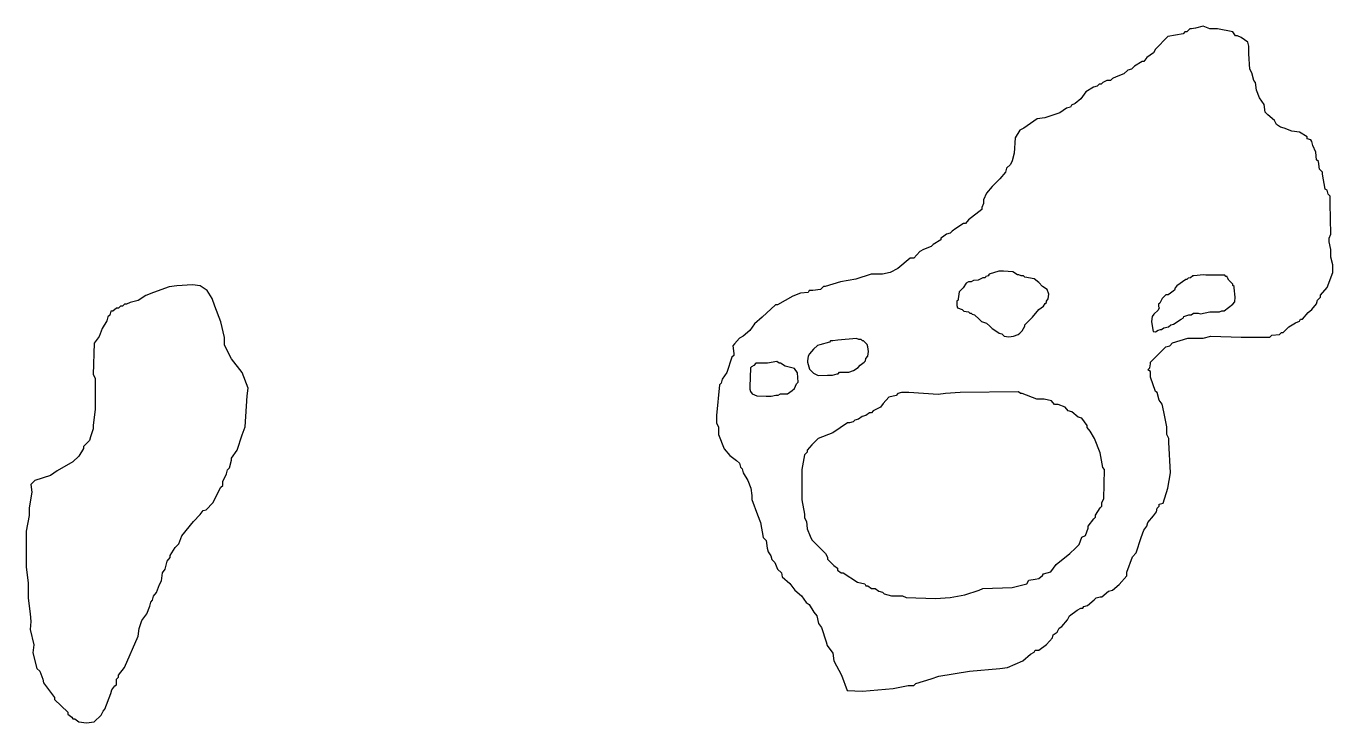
# Model space of a CAD drawing. Header units: metres. Extents: x 7.23 to 9.22, y 9.35 to 10.4.
import ezdxf

# ---------------------------------------------------------------- set-up
doc = ezdxf.new("R2010")
doc.units = ezdxf.units.M

msp = doc.modelspace()

# ---------------------------------------------------------------- linework, layer by layer
at = {"color": 31}
for points in [[(8.28103, 9.80064), (8.28393, 9.79484), (8.28393, 9.78324), (8.29263, 9.76149), (8.30133, 9.75134), (8.31148, 9.74409), (8.31583, 9.73974), (8.31728, 9.73394), (8.32018, 9.73104), (8.32163, 9.72524), (8.32888, 9.71364), (8.33323, 9.70204), (8.33468, 9.69044), (8.33468, 9.68464), (8.34338, 9.66144), (8.34773, 9.64984), (8.35208, 9.62664), (8.35643, 9.62229), (8.35788, 9.61069), (8.35933, 9.60489), (8.36368, 9.59909), (8.36513, 9.59329), (8.36948, 9.58894), (8.37383, 9.57879), (8.37963, 9.57299), (8.38108, 9.56719), (8.39268, 9.55704), (8.39993, 9.54689), (8.41008, 9.53819), (8.41733, 9.52804), (8.42168, 9.52514), (8.42893, 9.51354), (8.43328, 9.50774), (8.43618, 9.49614), (8.44053, 9.49034), (8.44778, 9.46859), (8.44923, 9.46279), (8.45793, 9.45119), (8.45938, 9.43959), (8.47098, 9.41784), (8.47968, 9.39464), (8.50288, 9.39319), (8.54928, 9.39754), (8.57248, 9.40189), (8.57828, 9.40189), (8.58118, 9.40189), (8.58408, 9.40479), (8.60728, 9.41204), (8.61888, 9.41639), (8.66528, 9.42364), (8.71168, 9.42799), (8.72328, 9.42944), (8.74648, 9.43959), (8.75808, 9.44974), (8.76388, 9.45264), (8.76533, 9.45554), (8.77113, 9.45554), (8.78273, 9.46424), (8.79143, 9.47439), (8.79288, 9.47874), (8.79868, 9.48309), (8.80158, 9.48889), (8.80593, 9.49179), (8.81463, 9.50194), (8.81753, 9.50774), (8.82913, 9.51644), (8.83493, 9.51934), (8.83783, 9.51934), (8.83928, 9.52224), (8.84508, 9.52369), (8.85523, 9.53239), (8.85813, 9.53529), (8.86393, 9.53674), (8.86683, 9.53674), (8.87698, 9.54544), (8.88278, 9.54689), (8.89293, 9.55559), (8.90454, 9.56864), (8.90454, 9.57444), (8.91324, 9.59764), (8.91904, 9.60344), (8.92629, 9.62664), (8.93064, 9.63824), (8.93499, 9.64404), (8.93644, 9.64984), (8.94514, 9.65999), (8.94949, 9.66579), (8.95094, 9.67159), (8.95384, 9.67449), (8.95384, 9.67739), (8.95964, 9.67884), (8.96689, 9.70204), (8.97124, 9.72524), (8.96834, 9.77164), (8.96834, 9.77744), (8.96544, 9.78324), (8.96544, 9.79484), (8.96109, 9.81804), (8.95819, 9.82964), (8.95384, 9.83544), (8.95094, 9.84704), (8.94804, 9.84849), (8.94079, 9.87024), (8.94079, 9.87604), (8.94079, 9.87894), (8.93644, 9.88184), (8.93934, 9.88474), (8.94079, 9.89054), (8.94079, 9.89344), (8.95964, 9.91229), (8.96399, 9.91664), (8.96979, 9.91809), (8.97414, 9.92244), (8.99734, 9.92969), (9.02054, 9.92969), (9.03214, 9.93259), (9.07854, 9.93114), (9.10174, 9.93114), (9.11334, 9.93114), (9.11914, 9.93114), (9.12204, 9.93114), (9.12494, 9.93404), (9.13654, 9.93549), (9.13944, 9.93839), (9.14234, 9.93839), (9.15104, 9.9471), (9.16119, 9.9529), (9.16699, 9.9558), (9.16844, 9.9587), (9.17134, 9.9587), (9.18004, 9.96885), (9.18584, 9.9732), (9.19309, 9.9819), (9.19454, 9.9877), (9.19889, 9.99205), (9.19889, 9.99495), (9.20904, 10.0065), (9.21774, 10.0297), (9.21774, 10.0413), (9.21484, 10.0529), (9.21484, 10.0645), (9.21194, 10.0761), (9.21194, 10.0819), (9.21484, 10.0877), (9.21339, 10.1341), (9.21339, 10.1457), (9.21049, 10.1486), (9.20904, 10.1544), (9.20614, 10.1559), (9.20179, 10.1791), (9.20179, 10.182), (9.19744, 10.1863), (9.19599, 10.1979), (9.19309, 10.2008), (9.19164, 10.2124), (9.18729, 10.2226), (9.18584, 10.2284), (9.18439, 10.2313), (9.17859, 10.2327), (9.17859, 10.2356), (9.16699, 10.2429), (9.15539, 10.2443), (9.14379, 10.2487), (9.13799, 10.2501), (9.13219, 10.2545), (9.12929, 10.2603), (9.11914, 10.269), (9.11479, 10.2733), (9.11334, 10.2849), (9.10609, 10.2951), (9.10174, 10.3067), (9.10029, 10.3183), (9.09739, 10.3212), (9.09449, 10.3328), (9.09159, 10.3386), (9.09014, 10.3618), (9.09014, 10.3734), (9.08869, 10.3792), (9.07854, 10.3864), (9.07274, 10.3893), (9.06984, 10.3893), (9.06549, 10.3951), (9.04229, 10.3995), (9.03069, 10.3995), (9.02054, 10.4038), (9.00894, 10.4009), (9.00314, 10.3995), (9.00024, 10.3995), (8.99589, 10.3951), (8.99299, 10.3951), (8.99009, 10.3922), (8.96689, 10.3879), (8.94804, 10.369), (8.94514, 10.3632), (8.93499, 10.356), (8.93064, 10.3502), (8.92774, 10.3502), (8.91614, 10.3429), (8.91179, 10.3386), (8.90599, 10.3371), (8.90019, 10.3313), (8.88858, 10.327), (8.88278, 10.3241), (8.87988, 10.3212), (8.87408, 10.3212), (8.86828, 10.3183), (8.86538, 10.3154), (8.86248, 10.3154), (8.85958, 10.3125), (8.85378, 10.311), (8.84218, 10.3038), (8.83493, 10.2936), (8.82623, 10.2864), (8.82043, 10.2835), (8.81898, 10.2806), (8.81318, 10.2791), (8.80303, 10.2719), (8.77983, 10.2646), (8.76823, 10.2632), (8.74793, 10.2487), (8.74213, 10.2458), (8.73488, 10.2342), (8.73343, 10.211), (8.73053, 10.1994), (8.72763, 10.1936), (8.72183, 10.1878), (8.72038, 10.182), (8.71168, 10.1718), (8.70008, 10.1602), (8.69138, 10.1501), (8.68703, 10.1399), (8.68703, 10.1341), (8.68413, 10.1283), (8.68413, 10.1254), (8.66383, 10.1095), (8.65948, 10.1037), (8.65658, 10.1037), (8.64498, 10.0964), (8.63918, 10.0921), (8.63628, 10.0892), (8.63048, 10.0877), (8.62468, 10.0834), (8.62178, 10.0819), (8.62178, 10.079), (8.61018, 10.0718), (8.60728, 10.0689), (8.59568, 10.0645), (8.58988, 10.0616), (8.58118, 10.0515), (8.57538, 10.0515), (8.55653, 10.0355), (8.54493, 10.0297), (8.53333, 10.0268), (8.52173, 10.0268), (8.51593, 10.0268), (8.49273, 10.0196), (8.46953, 10.0152), (8.44633, 10.008), (8.44343, 10.008), (8.43908, 10.0036), (8.42748, 10.0022), (8.42168, 10.0022), (8.42023, 9.9993), (8.40863, 9.99785), (8.39703, 9.9935), (8.37383, 9.98045), (8.37093, 9.98045), (8.35063, 9.9616), (8.33903, 9.95145), (8.33178, 9.94129), (8.32163, 9.93259), (8.31583, 9.92969), (8.30858, 9.92099), (8.30568, 9.91809), (8.30713, 9.90649), (8.30713, 9.90359), (8.30423, 9.90069), (8.29698, 9.87749), (8.28973, 9.86734), (8.28828, 9.86154), (8.28538, 9.85864), (8.28103, 9.81224), (8.28103, 9.80209)], [(7.23187, 9.58186), (7.23483, 9.55819), (7.23483, 9.53453), (7.23779, 9.51087), (7.23926, 9.49904), (7.23779, 9.48721), (7.2437, 9.46354), (7.24222, 9.45171), (7.24814, 9.42805), (7.25257, 9.42361), (7.25701, 9.41178), (7.25849, 9.40587), (7.27476, 9.38368), (7.27476, 9.38073), (7.29546, 9.3615), (7.29546, 9.35854), (7.30138, 9.35411), (7.30286, 9.35115), (7.30582, 9.35115), (7.31173, 9.34671), (7.32356, 9.34523), (7.33539, 9.34671), (7.34575, 9.35706), (7.3487, 9.36298), (7.35166, 9.36594), (7.36053, 9.3896), (7.36201, 9.39551), (7.36645, 9.40143), (7.36941, 9.40291), (7.36941, 9.40883), (7.36941, 9.41178), (7.37237, 9.41474), (7.37237, 9.4177), (7.38124, 9.42953), (7.40194, 9.47685), (7.40342, 9.48869), (7.40786, 9.50052), (7.41525, 9.51087), (7.41969, 9.5227), (7.42117, 9.52862), (7.42413, 9.53157), (7.42561, 9.53749), (7.43004, 9.54341), (7.43448, 9.55524), (7.43744, 9.56115), (7.43892, 9.57298), (7.44335, 9.5789), (7.44631, 9.59073), (7.45075, 9.59665), (7.45075, 9.5996), (7.45814, 9.61144), (7.46406, 9.61735), (7.4685, 9.62918), (7.48624, 9.65137), (7.49659, 9.66172), (7.50103, 9.66763), (7.50547, 9.66911), (7.51582, 9.67947), (7.52765, 9.70313), (7.53061, 9.70609), (7.53061, 9.712), (7.53653, 9.72383), (7.538, 9.72975), (7.54096, 9.73271), (7.54392, 9.74454), (7.54392, 9.7475), (7.55279, 9.75933), (7.56019, 9.78299), (7.56462, 9.79482), (7.56758, 9.84215), (7.56906, 9.85398), (7.56019, 9.87764), (7.54392, 9.89834), (7.53357, 9.91905), (7.53357, 9.93088), (7.52765, 9.95454), (7.51878, 9.97821), (7.51434, 9.99004), (7.50695, 10.0019), (7.49659, 10.0093), (7.48476, 10.0107), (7.4611, 10.0093), (7.44927, 10.0078), (7.42561, 9.99891), (7.41378, 9.99447), (7.40194, 9.98708), (7.39011, 9.98412), (7.3842, 9.98116), (7.38124, 9.98116), (7.37828, 9.97821), (7.37532, 9.97821), (7.37237, 9.97525), (7.36941, 9.97525), (7.36349, 9.97081), (7.36053, 9.97081), (7.35906, 9.9649), (7.3561, 9.96194), (7.35462, 9.95602), (7.34722, 9.94419), (7.34279, 9.93236), (7.33539, 9.92201), (7.33391, 9.87468), (7.33687, 9.86877), (7.33687, 9.82144), (7.33391, 9.79778), (7.33391, 9.79186), (7.32948, 9.78003), (7.328, 9.77412), (7.31913, 9.76524), (7.31913, 9.76228), (7.31173, 9.75045), (7.30286, 9.74158), (7.27919, 9.72827), (7.26884, 9.72088), (7.24518, 9.71348), (7.23926, 9.70756), (7.24074, 9.69573), (7.23631, 9.67207), (7.23631, 9.66024), (7.23187, 9.63658), (7.23187, 9.58925), (7.23187, 9.58334)]]:
    msp.add_lwpolyline(points, close=True, dxfattribs=at)
at = {"color": 227}
for points in [[(8.64629, 9.97945), (8.64719, 9.97587), (8.65436, 9.97318), (8.65705, 9.97049), (8.66422, 9.96959), (8.66601, 9.9678), (8.66781, 9.9678), (8.6696, 9.96601), (8.67319, 9.96511), (8.68036, 9.95883), (8.68395, 9.95525), (8.69112, 9.95256), (8.6965, 9.94808), (8.70008, 9.94449), (8.70726, 9.94001), (8.71084, 9.93732), (8.71443, 9.93642), (8.71801, 9.93283), (8.72519, 9.93194), (8.73236, 9.93283), (8.73953, 9.93552), (8.74222, 9.93732), (8.74581, 9.9409), (8.74939, 9.94808), (8.74939, 9.94987), (8.76105, 9.96152), (8.77091, 9.97318), (8.77808, 9.97856), (8.78077, 9.98214), (8.78257, 9.98394), (8.78257, 9.98573), (8.78526, 9.98932), (8.78615, 9.99649), (8.78346, 10.0037), (8.77629, 10.0081), (8.77091, 10.0144), (8.76374, 10.0198), (8.74939, 10.0225), (8.7476, 10.0243), (8.74401, 10.0243), (8.74043, 10.0261), (8.73863, 10.0261), (8.73146, 10.0306), (8.71712, 10.0315), (8.70995, 10.0315), (8.6956, 10.027), (8.69381, 10.0243), (8.69022, 10.0234), (8.68932, 10.0216), (8.68574, 10.0216), (8.67857, 10.018), (8.67139, 10.0171), (8.66781, 10.0153), (8.66422, 10.0153), (8.66064, 10.0135), (8.65615, 10.0064), (8.64988, 10.0001), (8.64898, 9.9929), (8.64808, 9.98932), (8.64808, 9.98752), (8.64629, 9.98663), (8.64629, 9.98035)], [(8.94215, 9.95435), (8.94484, 9.94001), (8.94843, 9.93911), (8.95201, 9.9418), (8.9556, 9.9427), (8.95739, 9.9427), (8.96098, 9.94539), (8.96815, 9.94718), (8.97174, 9.94987), (8.97532, 9.95077), (8.98698, 9.95883), (8.99056, 9.96063), (8.99146, 9.96242), (8.99863, 9.96511), (9.00222, 9.96511), (9.00581, 9.9678), (9.01298, 9.9678), (9.01656, 9.9669), (9.03091, 9.96959), (9.04525, 9.96959), (9.04884, 9.97139), (9.05243, 9.97139), (9.06587, 9.98125), (9.06856, 9.98483), (9.06946, 9.99201), (9.06767, 10.0064), (9.06767, 10.0081), (9.06587, 10.0099), (9.06587, 10.0117), (9.0596, 10.018), (9.05781, 10.0216), (9.05691, 10.0234), (9.05512, 10.0234), (9.05332, 10.0252), (9.02463, 10.0252), (9.02105, 10.0261), (9.0067, 10.0243), (9.00491, 10.0243), (9.00132, 10.0216), (8.99774, 10.0207), (8.99594, 10.0189), (8.99415, 10.0189), (8.9807, 10.009), (8.97801, 10.0064), (8.97712, 10.0028), (8.97084, 9.99828), (8.96725, 9.99559), (8.96367, 9.99559), (8.95829, 9.99021), (8.9547, 9.98304), (8.95291, 9.98125), (8.95291, 9.97766), (8.95381, 9.97587), (8.95201, 9.97228), (8.94574, 9.96601), (8.94305, 9.96242), (8.94215, 9.95525)], [(8.41946, 9.89339), (8.42126, 9.88621), (8.42215, 9.88263), (8.42843, 9.87635), (8.4356, 9.87277), (8.44995, 9.87366), (8.45712, 9.87366), (8.46429, 9.87546), (8.46608, 9.87546), (8.46788, 9.87815), (8.48222, 9.87815), (8.4894, 9.88083), (8.49657, 9.88532), (8.49926, 9.8889), (8.50553, 9.89339), (8.50733, 9.89518), (8.50822, 9.89877), (8.51091, 9.90235), (8.51181, 9.90952), (8.51091, 9.9167), (8.51002, 9.92028), (8.50643, 9.92387), (8.50464, 9.92566), (8.50284, 9.92566), (8.50105, 9.92746), (8.49746, 9.92746), (8.49388, 9.92925), (8.46519, 9.92656), (8.45802, 9.92566), (8.45443, 9.92566), (8.45264, 9.92387), (8.43829, 9.91939), (8.43471, 9.91849), (8.42843, 9.91311), (8.42215, 9.90594), (8.42036, 9.90235), (8.41946, 9.89518), (8.41946, 9.89428)], [(8.3316, 9.85215), (8.3325, 9.84856), (8.33519, 9.84497), (8.34236, 9.84228), (8.35671, 9.84139), (8.36388, 9.84139), (8.37105, 9.84318), (8.37464, 9.84318), (8.37822, 9.84497), (8.3854, 9.84497), (8.38898, 9.84497), (8.39615, 9.85035), (8.39974, 9.85304), (8.40243, 9.86021), (8.40512, 9.8629), (8.40422, 9.87725), (8.39974, 9.88352), (8.3854, 9.88711), (8.37822, 9.89159), (8.37643, 9.89159), (8.37284, 9.89428), (8.3585, 9.89159), (8.34415, 9.89159), (8.34057, 9.89159), (8.33788, 9.88801), (8.33429, 9.88621), (8.3325, 9.88442), (8.3316, 9.85573), (8.3316, 9.85304)]]:
    msp.add_lwpolyline(points, close=True, dxfattribs=at)
at = {"color": 224}
msp.add_lwpolyline([(8.41071, 9.68434), (8.41488, 9.6621), (8.41488, 9.65654), (8.41766, 9.65097), (8.41905, 9.63985), (8.42322, 9.62873), (8.42601, 9.62317), (8.44686, 9.60231), (8.44964, 9.59675), (8.44964, 9.59397), (8.45938, 9.58423), (8.46494, 9.58006), (8.46494, 9.57728), (8.4705, 9.57311), (8.47328, 9.57311), (8.49553, 9.55921), (8.50665, 9.55642), (8.50804, 9.55364), (8.51082, 9.55364), (8.51638, 9.54947), (8.52194, 9.54947), (8.52751, 9.5453), (8.53307, 9.54391), (8.53585, 9.54113), (8.54697, 9.53835), (8.5581, 9.53835), (8.56366, 9.53835), (8.56922, 9.53557), (8.61371, 9.53418), (8.63596, 9.53557), (8.65821, 9.53974), (8.68045, 9.54669), (8.68602, 9.54947), (8.73051, 9.55086), (8.75276, 9.55642), (8.75554, 9.56199), (8.76527, 9.56338), (8.77083, 9.56477), (8.77639, 9.56894), (8.77778, 9.57172), (8.78891, 9.5745), (8.79725, 9.58562), (8.81811, 9.60231), (8.82645, 9.61065), (8.83201, 9.61621), (8.83618, 9.62734), (8.84174, 9.63012), (8.84592, 9.64124), (8.84592, 9.64402), (8.85426, 9.65515), (8.85704, 9.65793), (8.85704, 9.66071), (8.86399, 9.67183), (8.86677, 9.67461), (8.86677, 9.68017), (8.86955, 9.68573), (8.87094, 9.73023), (8.86816, 9.73301), (8.86399, 9.75526), (8.85565, 9.7775), (8.8487, 9.78863), (8.84452, 9.79419), (8.84452, 9.79697), (8.83618, 9.80809), (8.83062, 9.80948), (8.82089, 9.81783), (8.81533, 9.81922), (8.81115, 9.82478), (8.80003, 9.82895), (8.79447, 9.82895), (8.7903, 9.83451), (8.77917, 9.83729), (8.76805, 9.83729), (8.7458, 9.84563), (8.74302, 9.84563), (8.74024, 9.84842), (8.65125, 9.84702), (8.62901, 9.84563), (8.61788, 9.84424), (8.57339, 9.84702), (8.56227, 9.84702), (8.55671, 9.84563), (8.55392, 9.84285), (8.5428, 9.84007), (8.53446, 9.83034), (8.53029, 9.82478), (8.51916, 9.81922), (8.51638, 9.81644), (8.5136, 9.81644), (8.50804, 9.81226), (8.50248, 9.81087), (8.49692, 9.8067), (8.49136, 9.80531), (8.48857, 9.80253), (8.48301, 9.80114), (8.48023, 9.80114), (8.45799, 9.78585), (8.43574, 9.7775), (8.42601, 9.76777), (8.41905, 9.75943), (8.41905, 9.75665), (8.41488, 9.75248), (8.41071, 9.73023), (8.41071, 9.68573)], close=True, dxfattribs=at)

doc.saveas('drawing.dxf')
